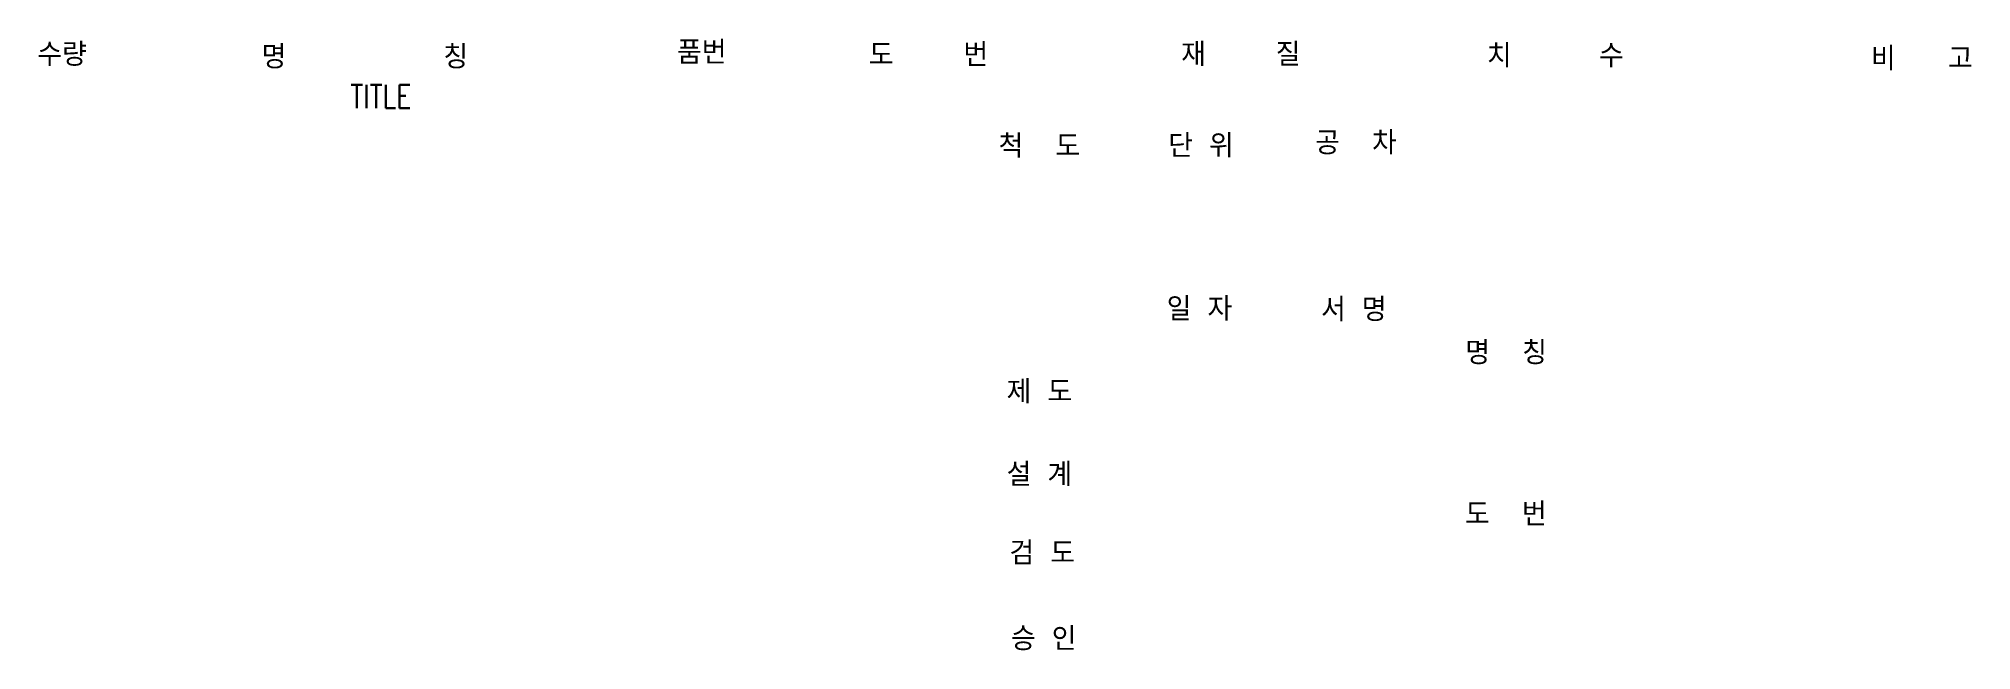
# Model space of a CAD drawing. Header units: millimetres. Extents: x 44 to 5269, y -2382 to 151.
# Drawn here: x 5104.4 to 5269.5, y -2381.7 to -2329.4 of the extents above.
import ezdxf
from ezdxf.enums import TextEntityAlignment as Align

# ---------------------------------------------------------------- set-up
doc = ezdxf.new("R2010")
doc.units = ezdxf.units.MM
doc.header["$LTSCALE"] = 20
doc.layers.get('0').update_dxf_attribs({"linetype": 'CONTINUOUS'})
doc.layers.add('SHEET', color=4, linetype='CONTINUOUS')
doc.styles.add('GHS', font='romans.shx', dxfattribs={"bigfont": 'ghs.shx'})
doc.styles.add('HS', font='txt.shx', dxfattribs={"width": 0.8, "bigfont": 'hs.shx'})

msp = doc.modelspace()

# ---------------------------------------------------------------- texts
at = {"style": 'GHS'}
for s, p in [('수량', (5104.27507, -2331.74917)), ('품번', (5158.92053, -2331.58039)), ('도    번', (5175.30959, -2331.78286)), ('재    질', (5201.9923, -2331.74356)), ('명         칭', (5123.42855, -2331.96487)), ('치     수', (5228.10982, -2331.86554)), ('비   고', (5260.91665, -2332.10949)), ('척  도', (5186.39324, -2339.58249)), ('단 위', (5200.88772, -2339.55018)), ('공  차', (5213.44133, -2339.30622)), ('일 자', (5200.75484, -2353.48802)), ('서 명', (5213.94095, -2353.54598)), ('명  칭', (5226.26882, -2357.23705)), ('제 도', (5187.08065, -2360.56277)), ('설 계', (5187.08064, -2367.63751)), ('도  번', (5226.24797, -2371.0206)), ('검 도', (5187.32469, -2374.34633)), ('승 인', (5187.44672, -2381.66503))]:
    msp.add_text(s, height=2, dxfattribs=at).set_placement(p)
at = {"layer": 'SHEET', "style": 'HS', "width": 0.8}
msp.add_text('TITLE', height=2, dxfattribs=at).set_placement((5133.63127, -2334.34844), align=Align.MIDDLE)

doc.saveas('drawing.dxf')
